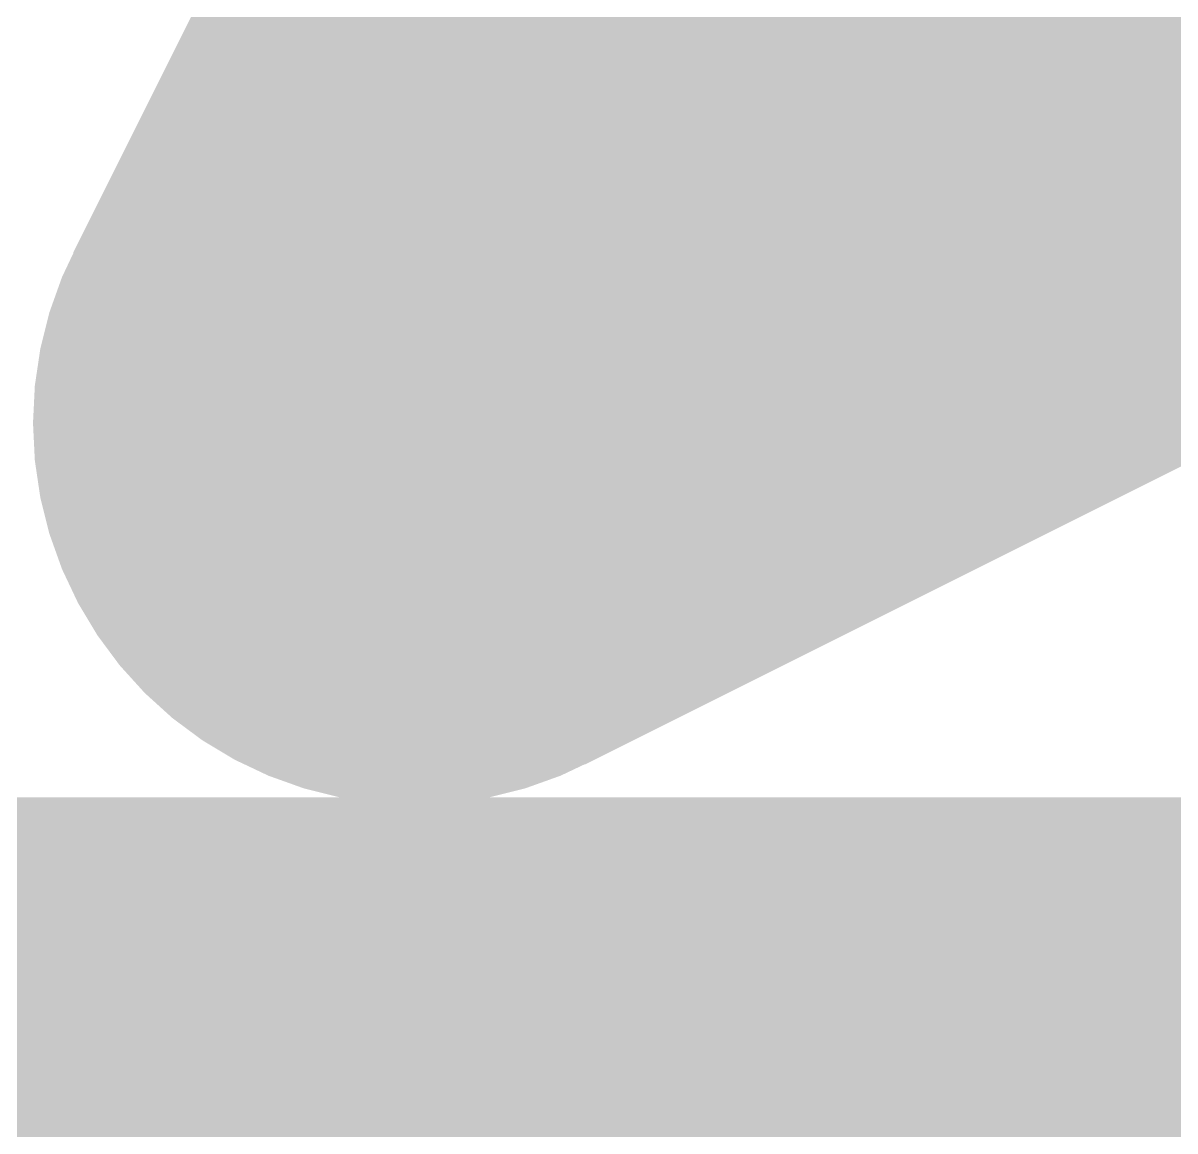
# Model space of a CAD drawing. Header units: inches. Extents: x -2 to 289, y -4 to 187.
# Drawn here: x 52.0309 to 52.1076, y 44.4499 to 44.5237 of the extents above; entities that cross this region are included whole.
import ezdxf

# ---------------------------------------------------------------- set-up
doc = ezdxf.new("R2010")
doc.units = ezdxf.units.IN
for name, color, linetype in [('Bottom Layer', 5, 'Continuous'), ('Drill Drawing', 1, 'Continuous'), ('Layer 1', 16, 'Continuous'), ('Layer 2', 76, 'Continuous'), ('Top Layer', 1, 'Continuous'), ('Top Overlay', 2, 'Continuous')]:
    doc.layers.add(name, color=color, linetype=linetype)

# ---------------------------------------------------------------- blocks, each defined once
blk = doc.blocks.new('C___0603_38')
at = {"layer": 'Top Overlay', "const_width": 0.127}
blk.add_lwpolyline([(1.2446, 0.5334), (1.2446, -0.5334)], dxfattribs=at)

msp = doc.modelspace()

# ---------------------------------------------------------------- hatches: boundary and pattern name
at = {"layer": 'Bottom Layer'}
h = msp.add_hatch(color=5, dxfattribs=at)
edge = h.paths.add_edge_path()
edge.add_arc((52.310944, 44.751056), 0.299999, 0, 360)
at = {"layer": 'Layer 1'}
h = msp.add_hatch(color=16, dxfattribs=at)
edge = h.paths.add_edge_path()
edge.add_arc((52.310944, 44.751056), 0.299999, 0, 360)
at = {"layer": 'Layer 2'}
h = msp.add_hatch(color=76, dxfattribs=at)
edge = h.paths.add_edge_path()
edge.add_arc((52.310944, 44.751056), 0.299999, 0, 360)
at = {"layer": 'Top Layer'}
h = msp.add_hatch(color=1, dxfattribs=at)
edge = h.paths.add_edge_path()
edge.add_arc((52.310944, 44.751056), 0.299999, 0, 360)

# ---------------------------------------------------------------- linework, layer by layer
at = {"layer": 'Drill Drawing', "const_width": 0.0508}
for points in [[(52.056944, 44.497056), (52.183944, 44.751056)], [(52.056944, 44.497056), (52.310944, 44.624056)]]:
    msp.add_lwpolyline(points, dxfattribs=at)
at = {"layer": 'Drill Drawing', "const_width": 0.0254}
msp.add_lwpolyline([(52.044244, 44.497056, 1), (52.069644, 44.497056, 1)], format="xyb", close=True, dxfattribs=at)
msp.add_lwpolyline([(52.044244, 44.497056, 1), (52.069644, 44.497056, 1)], format="xyb", close=True, dxfattribs=at)

# ---------------------------------------------------------------- block references
at = {"rotation": 90}
msp.add_blockref('C___0603_38', (52.310944, 43.164056), dxfattribs=at)

doc.saveas('drawing.dxf')
